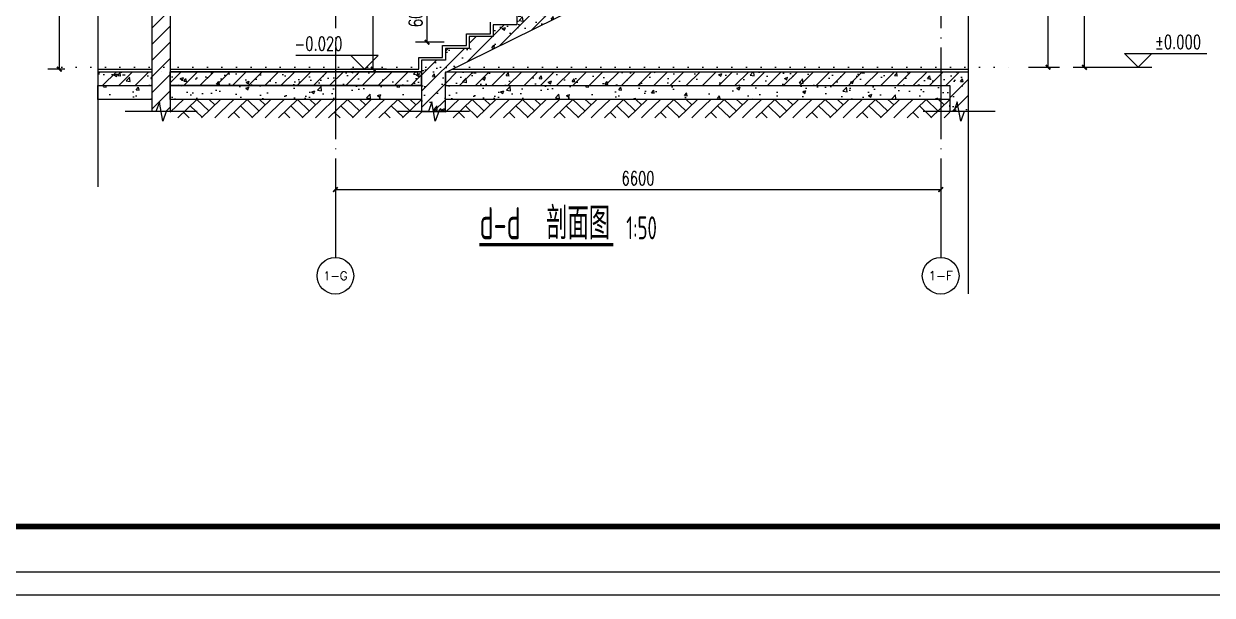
# Model space of a CAD drawing. Header units: millimetres. Extents: x -1048436 to -185795, y -983427 to 400387.
# Drawn here: x -469192 to -456233, y -688850 to -682617 of the extents above; entities that cross this region are included whole.
import ezdxf
from ezdxf.enums import TextEntityAlignment as Align

# ---------------------------------------------------------------- set-up
doc = ezdxf.new("R2010")
doc.units = ezdxf.units.MM
doc.header["$LTSCALE"] = 500
doc.linetypes.add('DOT2', pattern=[3.175, 0, -3.175])
doc.linetypes.add('DOTE', pattern=[2.42, 2, -0.2, 0.02, -0.2])
for name, color, linetype in [('C-SHET-TTLB', 11, 'Continuous'), ('PUB_DIM', 3, 'Continuous'), ('PUB_TEXT', 7, 'Continuous'), ('建-填充', 9, 'Continuous'), ('建-墙', 254, 'Continuous'), ('建-墙-完成面', 95, 'Continuous'), ('建-墙-混凝土墙', 6, 'Continuous'), ('建-文字', 4, 'Continuous'), ('建-楼层线', 1, 'DOT2'), ('建-符号', 13, 'Continuous'), ('建-轴线', 16, 'DOTE')]:
    doc.layers.add(name, color=color, linetype=linetype)
doc.styles.add('_TCH_AXIS', font='COMPLEX', dxfattribs={"bigfont": 'GBCBIG'})
doc.styles.add('_TCH_DIM', font='SIMPLEX', dxfattribs={"bigfont": 'GBCBIG'})
doc.styles.add('_TCH_DIM_T3', font='SIMPLEX', dxfattribs={"width": 0.705882, "bigfont": 'GBCBIG'})
doc.styles.add('ECADI', font='hzs.shx', dxfattribs={"width": 0.7, "bigfont": 'hztxt.shx'})
doc.styles.add('XD2008', font='xd-hzs.shx', dxfattribs={"width": 0.7, "bigfont": 'xd-hztxt.shx'})
doc.dimstyles.new('_TCH_ARCH&&50', dxfattribs={"dimtxt": 148.75, "dimasz": 50, "dimexe": 125, "dimexo": 150, "dimgap": 50, "dimtad": 1, "dimdec": 0, "dimzin": 0, "dimdsep": 46, "dimtxsty": '_TCH_DIM_T3', "dimblk": 'ARCHTICK', "dimcen": 0.09, "dimclrt": 7, "dimazin": 2, "dimtfac": 1, "dimtdec": 0, "dimtix": 1, "dimtmove": 2, "dimatfit": 3, "dimldrblk": 'ARCHTICK', "dimfxl": 1, "dimtolj": 1, "dimtzin": 0, "dimarcsym": 0})
pattern_1 = [(45, (0, 0), (-88.388348, 88.388348), []), (50, (0, 0), (358.63009, -31.37607), [37.5, -412.5]), (355, (0, 0), (-69.37567, 376.09607), [30, -330]), (100.4514, (29.9, -2.6), (289.25469, 344.71977), [31.8701, -350.57106]), (46.1842, (0, 100), (533.62052, -82.7595), [56.25, -618.75]), (96.6356, (44.47, 93.1), (467.33135, 487.05894), [47.80514, -525.8565]), (351.1842, (0, 100), (467.33097, 487.0593), [45, -495]), (21, (50, 75), (298.45353, -201.30945), [37.5, -412.5]), (326, (50, 75), (121.65767, 362.57502), [30, -330]), (71.4514, (74.87, 58.22), (420.11131, 161.26525), [31.8701, -350.57106]), (37.5, (0, 0), (6.079928, 166.446927), [0, -326, 0, -335, 0, -331.25]), (7.5, (0, 0), (131.53477, 197.205856), [0, -191, 0, -318.5, 0, -126.25]), (327.5, (-111.5, 0), (266.911218, -11.277436), [0, -125, 0, -390, 0, -517.5]), (317.5, (-161.5, 0), (291.593085, 50.05249), [0, -162.5, 0, -259, 0, -367.5])]

# ---------------------------------------------------------------- blocks, each defined once
blk = doc.blocks.new('集团图框A1')
at = {"layer": 'C-SHET-TTLB'}
for points in [[(1095.85, -95.53), (1095.85, -699.53), (244.85, -699.53), (244.85, -95.53)], [(1090.85, -100.53), (1090.85, -694.53), (249.85, -694.53), (249.85, -100.53)]]:
    blk.add_lwpolyline(points, close=True, dxfattribs=at)
at = {"layer": 'C-SHET-TTLB', "const_width": 1.2}
blk.add_lwpolyline([(268.25, -110.53), (1080.85, -110.53), (1080.85, -684.53), (268.25, -684.53)], close=True, dxfattribs=at)
at = {"color": 2, "style": 'ECADI', "width": 0.7}
for tag, p in [('序号1', (1009.72, -381.88)), ('记要1', (1037.92, -381.9)), ('日期1', (1073.26, -381.71)), ('序号2', (1009.72, -387.77)), ('记要2', (1037.92, -387.79)), ('日期2', (1073.26, -387.6)), ('序号3', (1009.72, -393.63)), ('记要3', (1037.92, -393.65)), ('日期3', (1073.26, -393.46)), ('序号4', (1009.72, -399.51)), ('记要4', (1037.92, -399.53)), ('日期4', (1073.26, -399.35)), ('合作设计单位', (1042.53, -542.75)), ('审定人', (1041.84, -561.74)), ('审核人', (1041.84, -571.23)), ('设计总负责人', (1041.84, -580.99)), ('专业负责人', (1041.84, -591.72)), ('校对人', (1041.84, -601.96)), ('设计人', (1041.84, -611.83)), ('建设单位上', (1044.38, -619.93)), ('建设单位中', (1044.38, -623.89)), ('建设单位下', (1044.38, -627.74)), ('项目名称上', (1044.35, -632.3)), ('项目名称中', (1044.35, -636.38)), ('项目名称下', (1044.35, -640.33)), ('子项', (1043.59, -646.93)), ('图名上', (1044.47, -653.59)), ('图名中', (1044.47, -657.5)), ('图名下', (1044.47, -661.62)), ('工程编号', (1027.1, -667.58)), ('阶段', (1063.92, -667.61)), ('比例', (1025.96, -674.19)), ('专业', (1063.72, -673.97)), ('日期', (1026.1, -680.73)), ('图别、图号', (1066.05, -680.84))]:
    blk.add_attdef(tag, text='', height=3.5, dxfattribs=at).set_placement(p, align=Align.MIDDLE)
blk = doc.blocks.new('A1')
blk.add_blockref('集团图框A1', (-609654.51, -640037.88))
blk = doc.blocks.new('_ArchTick')
at = {"color": 0, "linetype": 'ByBlock', "const_width": 0.4}
blk.add_lwpolyline([(-0.5, -0.5), (0.5, 0.5)], dxfattribs=at)
blk = doc.blocks.new('*D218')
at = {"layer": 'Defpoints', "color": 0, "transparency": 16777216}
for p in [(-465594, -679742), (-465381, -679742), (-465594, -683112)]:
    blk.add_point(p, dxfattribs=at)
at = {"layer": 'PUB_DIM', "color": 0, "lineweight": -2, "transparency": 16777216}
for p, q in [((-465444, -679742), (-465256, -679742)), ((-465381, -683112), (-465381, -679742)), ((-465444, -683112), (-465256, -683112))]:
    blk.add_line(p, q, dxfattribs=at)
at = {"layer": 'PUB_DIM', "color": 0, "lineweight": -2, "transparency": 16777216, "xscale": 50, "yscale": 50, "zscale": 50}
for p, rotation in [((-465381, -679742), 90), ((-465381, -683112), 270)]:
    blk.add_blockref('_ArchTick', p, dxfattribs=dict(at, rotation=rotation))
at = {"layer": 'PUB_DIM', "color": 7, "transparency": 16777216, "insert": (-465506, -681427), "char_height": 148.8, "attachment_point": 5, "rotation": 90, "style": '_TCH_DIM_T3'}
blk.add_mtext('\\A1;3370', dxfattribs=at)
blk = doc.blocks.new('*D2227')
at = {"layer": 'Defpoints', "color": 0, "transparency": 16777216}
for p in [(-457898, -663142), (-457626, -663142), (-457898, -683092)]:
    blk.add_point(p, dxfattribs=at)
at = {"layer": 'PUB_DIM', "color": 0, "lineweight": -2, "transparency": 16777216}
for p, q in [((-457748, -663142), (-457501, -663142)), ((-457626, -683092), (-457626, -663142)), ((-457748, -683092), (-457501, -683092))]:
    blk.add_line(p, q, dxfattribs=at)
at = {"layer": 'PUB_DIM', "color": 0, "lineweight": -2, "transparency": 16777216, "xscale": 50, "yscale": 50, "zscale": 50}
for p, rotation in [((-457626, -663142), 90), ((-457626, -683092), 270)]:
    blk.add_blockref('_ArchTick', p, dxfattribs=dict(at, rotation=rotation))
at = {"layer": 'PUB_DIM', "color": 7, "transparency": 16777216, "insert": (-457750, -673117), "char_height": 148.8, "attachment_point": 5, "rotation": 90, "style": '_TCH_DIM_T3'}
blk.add_mtext('\\A1;19950', dxfattribs=at)
blk = doc.blocks.new('*D2228')
at = {"layer": 'Defpoints', "color": 0, "transparency": 16777216}
for p in [(-458385, -678992), (-458023, -678992), (-458385, -683092)]:
    blk.add_point(p, dxfattribs=at)
at = {"layer": 'PUB_DIM', "color": 0, "lineweight": -2, "transparency": 16777216}
for p, q in [((-458235, -678992), (-457898, -678992)), ((-458023, -683092), (-458023, -678992)), ((-458235, -683092), (-457898, -683092))]:
    blk.add_line(p, q, dxfattribs=at)
at = {"layer": 'PUB_DIM', "color": 0, "lineweight": -2, "transparency": 16777216, "xscale": 50, "yscale": 50, "zscale": 50}
for p, rotation in [((-458023, -678992), 90), ((-458023, -683092), 270)]:
    blk.add_blockref('_ArchTick', p, dxfattribs=dict(at, rotation=rotation))
at = {"layer": 'PUB_DIM', "color": 7, "transparency": 16777216, "insert": (-458148, -681042), "char_height": 148.8, "attachment_point": 5, "rotation": 90, "style": '_TCH_DIM_T3'}
blk.add_mtext('\\A1;4100', dxfattribs=at)
blk = doc.blocks.new('*D2487')
at = {"layer": 'Defpoints', "color": 0, "transparency": 16777216}
for p in [(-464794, -682219), (-464459, -682219), (-464459, -682819)]:
    blk.add_point(p, dxfattribs=at)
at = {"layer": 'PUB_DIM', "color": 0, "lineweight": -2, "transparency": 16777216}
for p, q in [((-464609, -682219), (-464919, -682219)), ((-464794, -682819), (-464794, -682219)), ((-464609, -682819), (-464919, -682819))]:
    blk.add_line(p, q, dxfattribs=at)
at = {"layer": 'PUB_DIM', "color": 0, "lineweight": -2, "transparency": 16777216, "xscale": 50, "yscale": 50, "zscale": 50}
for p, rotation in [((-464794, -682219), 90), ((-464794, -682819), 270)]:
    blk.add_blockref('_ArchTick', p, dxfattribs=dict(at, rotation=rotation))
at = {"layer": 'PUB_DIM', "color": 7, "transparency": 16777216, "insert": (-464918, -682519), "char_height": 148.8, "attachment_point": 5, "rotation": 90, "style": '_TCH_DIM_T3'}
blk.add_mtext('\\A1;600', dxfattribs=at)
blk = doc.blocks.new('*D2489')
at = {"layer": 'Defpoints', "color": 0, "transparency": 16777216}
for p in [(-465794, -684200), (-459194, -684200), (-459194, -684426)]:
    blk.add_point(p, dxfattribs=at)
at = {"layer": 'PUB_DIM', "color": 0, "lineweight": -2, "transparency": 16777216}
for p, q in [((-465794, -684350), (-465794, -684551)), ((-465794, -684426), (-459194, -684426)), ((-459194, -684350), (-459194, -684551))]:
    blk.add_line(p, q, dxfattribs=at)
at = {"layer": 'PUB_DIM', "color": 0, "lineweight": -2, "transparency": 16777216, "xscale": 50, "yscale": 50, "zscale": 50, "rotation": 180}
blk.add_blockref('_ArchTick', (-465794, -684426), dxfattribs=at)
at = {"layer": 'PUB_DIM', "color": 0, "lineweight": -2, "transparency": 16777216, "xscale": 50, "yscale": 50, "zscale": 50}
blk.add_blockref('_ArchTick', (-459194, -684426), dxfattribs=at)
at = {"layer": 'PUB_DIM', "color": 7, "transparency": 16777216, "insert": (-462494, -684302), "char_height": 148.8, "attachment_point": 5, "style": '_TCH_DIM_T3'}
blk.add_mtext('\\A1;6600', dxfattribs=at)
blk = doc.blocks.new('*D2497')
at = {"layer": 'Defpoints', "color": 0, "transparency": 16777216}
for p in [(-468804, -681062), (-468595, -681062), (-468595, -683112)]:
    blk.add_point(p, dxfattribs=at)
at = {"layer": 'PUB_DIM', "color": 0, "lineweight": -2, "transparency": 16777216}
for p, q in [((-468745, -681062), (-468929, -681062)), ((-468804, -683112), (-468804, -681062)), ((-468745, -683112), (-468929, -683112))]:
    blk.add_line(p, q, dxfattribs=at)
at = {"layer": 'PUB_DIM', "color": 0, "lineweight": -2, "transparency": 16777216, "xscale": 50, "yscale": 50, "zscale": 50}
for p, rotation in [((-468804, -681062), 90), ((-468804, -683112), 270)]:
    blk.add_blockref('_ArchTick', p, dxfattribs=dict(at, rotation=rotation))
at = {"layer": 'PUB_DIM', "color": 7, "transparency": 16777216, "insert": (-468928, -682087), "char_height": 148.8, "attachment_point": 5, "rotation": 90, "style": '_TCH_DIM_T3'}
blk.add_mtext('\\A1;2050', dxfattribs=at)
blk = doc.blocks.new('$LinePat$素土夯实')
at = {"color": 0}
for p, q in [((0, -210), (210, 0)), ((120, -300), (420, 0)), ((420, 0), (608, -188)), ((495, -300), (795, 0)), ((615, 0), (705, -90)), ((315, -105), (502, -293)), ((210, -210), (300, -300)), ((705, -300), (795, -210))]:
    blk.add_line(p, q, dxfattribs=at)

msp = doc.modelspace()

# ---------------------------------------------------------------- hatches: boundary and pattern name
h = msp.add_hatch()
h.set_pattern_fill('混凝土', color=256, scale=50)
h.set_pattern_definition([(50, (158837.72, 61820.68), (358.63009, -31.37607), [37.5, -412.5]), (355, (158837.72, 61820.68), (-69.37567, 376.09607), [30, -330]), (100.4514, (158867.6, 61818.06), (289.25469, 344.71977), [31.8701, -350.57106]), (46.1842, (158837.72, 61920.7), (533.62052, -82.7595), [56.25, -618.75]), (96.6356, (158882.2, 61913.8), (467.33135, 487.05894), [47.80514, -525.8565]), (351.1842, (158837.7, 61920.7), (467.33097, 487.0593), [45, -495]), (21, (158887.72, 61895.68), (298.45353, -201.309445), [37.5, -412.5]), (326, (158887.72, 61895.68), (121.65767, 362.57502), [30, -330]), (71.4514, (158912.6, 61878.9), (420.11131, 161.26525), [31.8701, -350.57106]), (37.5, (158837.72, 61820.68), (6.079928, 166.446927), [0, -326, 0, -335, 0, -331.25]), (7.5, (158837.72, 61820.68), (131.53477, 197.205856), [0, -191, 0, -318.5, 0, -126.25]), (327.5, (158726.22, 61820.68), (266.911218, -11.277436), [0, -125, 0, -390, 0, -517.5]), (317.5, (158676.22, 61820.68), (291.593085, 50.05249), [0, -162.5, 0, -259, 0, -367.5])])
h.paths.add_polyline_path([(-468384.7, -683292.1), (-467794.3, -683292.1), (-467794.3, -683442.1), (-468384.7, -683442.1)])
h = msp.add_hatch()
h.set_pattern_fill('混凝土', color=256, scale=50)
h.set_pattern_definition([(50, (162037.54, 61820.68), (358.63009, -31.37607), [37.5, -412.5]), (355, (162037.54, 61820.68), (-69.37567, 376.09607), [30, -330]), (100.4514, (162067.43, 61818.06), (289.25469, 344.71977), [31.8701, -350.57106]), (46.1842, (162037.54, 61920.7), (533.62052, -82.7595), [56.25, -618.75]), (96.6356, (162082, 61913.8), (467.33135, 487.05894), [47.80514, -525.8565]), (351.1842, (162037.54, 61920.7), (467.33097, 487.0593), [45, -495]), (21, (162087.54, 61895.68), (298.45353, -201.309445), [37.5, -412.5]), (326, (162087.54, 61895.68), (121.65767, 362.57502), [30, -330]), (71.4514, (162112.4, 61878.9), (420.11131, 161.26525), [31.8701, -350.57106]), (37.5, (162037.54, 61820.68), (6.079928, 166.446927), [0, -326, 0, -335, 0, -331.25]), (7.5, (162037.54, 61820.68), (131.53477, 197.205856), [0, -191, 0, -318.5, 0, -126.25]), (327.5, (161926.04, 61820.68), (266.911218, -11.277436), [0, -125, 0, -390, 0, -517.5]), (317.5, (161876.04, 61820.68), (291.593085, 50.05249), [0, -162.5, 0, -259, 0, -367.5])])
h.paths.add_polyline_path([(-467594.4, -683292.1), (-464854.4, -683292.1), (-464854.4, -683442.1), (-467594.4, -683442.1)])
h = msp.add_hatch()
h.set_pattern_fill('混凝土', color=256, scale=50)
h.set_pattern_definition([(50, (164097.6, 61820.68), (358.63009, -31.37607), [37.5, -412.5]), (355, (164097.6, 61820.68), (-69.37567, 376.09607), [30, -330]), (100.4514, (164127.5, 61818.06), (289.25469, 344.71977), [31.8701, -350.57106]), (46.1842, (164097.6, 61920.7), (533.62052, -82.7595), [56.25, -618.75]), (96.6356, (164142.1, 61913.8), (467.33135, 487.05894), [47.80514, -525.8565]), (351.1842, (164097.6, 61920.7), (467.33097, 487.0593), [45, -495]), (21, (164147.6, 61895.68), (298.45353, -201.309445), [37.5, -412.5]), (326, (164147.6, 61895.68), (121.65767, 362.57502), [30, -330]), (71.4514, (164172.5, 61878.9), (420.11131, 161.26525), [31.8701, -350.57106]), (37.5, (164097.61, 61820.68), (6.079928, 166.446927), [0, -326, 0, -335, 0, -331.25]), (7.5, (164097.61, 61820.68), (131.53477, 197.205856), [0, -191, 0, -318.5, 0, -126.25]), (327.5, (163986.11, 61820.68), (266.911218, -11.277436), [0, -125, 0, -390, 0, -517.5]), (317.5, (163936.11, 61820.68), (291.593085, 50.05249), [0, -162.5, 0, -259, 0, -367.5])])
h.paths.add_polyline_path([(-464594.4, -683292.1), (-459094.4, -683292.1), (-459094.4, -683442.1), (-464594.4, -683442.1)])
at = {"layer": '建-填充'}
h = msp.add_hatch(dxfattribs=at)
h.set_pattern_fill('普通砖', color=256, scale=50, style=0)
h.set_pattern_definition([(45, (0, 89.76), (-88.388383, 88.388383), [])])
h.paths.add_polyline_path([(-467794.4, -679192.1), (-467794.4, -683575.8), (-467594.4, -683575.8), (-467594.4, -679192.1)])
h = msp.add_hatch(dxfattribs=at)
h.set_pattern_fill('钢筋混凝土', color=256, scale=50, style=0)
h.set_pattern_definition([(45, (-154357.95, 715734.13), (-88.388348, 88.388348), []), (50, (-154357.95, 715734.13), (358.63009, -31.37607), [37.5, -412.5]), (355, (-154357.95, 715734.13), (-69.37567, 376.09607), [30, -330]), (100.4514, (-154328.07, 715731.5), (289.25469, 344.71977), [31.870095, -350.57106]), (46.1842, (-154357.95, 715834.13), (533.62052, -82.75951), [56.25, -618.75]), (96.6356, (-154313.5, 715827.23), (467.33135, 487.05894), [47.80514, -525.8565]), (351.1842, (-154357.95, 715834.1), (467.33097, 487.0593), [45, -495]), (21, (-154307.95, 715809.13), (298.453526, -201.309445), [37.5, -412.5]), (326, (-154307.95, 715809.13), (121.65767, 362.57502), [30, -330]), (71.4514, (-154283.08, 715792.35), (420.111314, 161.26525), [31.870095, -350.57106]), (37.5, (-154357.95, 715734.13), (6.079928, 166.446927), [0, -326, 0, -335, 0, -331.25]), (7.5, (-154357.95, 715734.13), (131.534769, 197.205856), [0, -191, 0, -318.5, 0, -126.25]), (327.5, (-154469.45, 715734.13), (266.911218, -11.277436), [0, -125, 0, -390, 0, -517.5]), (317.5, (-154519.45, 715734.13), (291.593085, 50.05249), [0, -162.5, 0, -259, 0, -367.5])])
h.paths.add_polyline_path([(-464594.4, -683575.8), (-464594.4, -683147.7), (-460954.4, -681354), (-460954.4, -681492.1), (-460704.4, -681492.1), (-460704.4, -681212.1), (-459294.4, -681212.1), (-459294.4, -681492.1), (-459044.4, -681492.1), (-459044.4, -681092.1), (-460954.4, -681092.1), (-460954.4, -681220.2), (-461214.4, -681220.2), (-461214.4, -681348.3), (-461474.4, -681348.3), (-461474.4, -681476.5), (-461734.4, -681476.5), (-461734.4, -681604.6), (-461994.4, -681604.6), (-461994.4, -681732.7), (-462254.4, -681732.7), (-462254.4, -681860.8), (-462514.4, -681860.8), (-462514.4, -681989), (-462774.4, -681989), (-462774.4, -682117.1), (-463034.4, -682117.1), (-463034.4, -682245.2), (-463294.4, -682245.2), (-463294.4, -682373.3), (-463554.4, -682373.3), (-463554.4, -682501.5), (-463814.4, -682501.5), (-463814.4, -682629.6), (-464074.4, -682629.6), (-464074.4, -682757.7), (-464334.4, -682757.7), (-464334.4, -682885.8), (-464594.4, -682885.8), (-464594.4, -683014), (-464854.4, -683014), (-464854.4, -683575.8)])
h = msp.add_hatch(dxfattribs=at)
h.set_pattern_fill('钢筋混凝土', color=256, scale=50, style=0)
h.set_pattern_definition(pattern_1)
h.paths.add_polyline_path([(-468384.7, -683292.1), (-467794.3, -683292.1), (-467794.3, -683142.1), (-468384.7, -683142.1)])
h = msp.add_hatch(dxfattribs=at)
h.set_pattern_fill('钢筋混凝土', color=256, scale=50, style=0)
h.set_pattern_definition(pattern_1)
h.paths.add_polyline_path([(-464854.4, -683142.1), (-467594.4, -683142.1), (-467594.4, -683292.1), (-464854.4, -683292.1)])
h = msp.add_hatch(dxfattribs=at)
h.set_pattern_fill('钢筋混凝土', color=256, scale=50, style=0)
h.set_pattern_definition(pattern_1)
h.paths.add_polyline_path([(-464594.4, -683292.1), (-459094.4, -683292.1), (-458894.4, -683142.1), (-464594.4, -683142.1)])
h = msp.add_hatch(dxfattribs=at)
h.set_pattern_fill('钢筋混凝土', color=256, scale=50, style=0)
h.set_pattern_definition(pattern_1)
h.paths.add_polyline_path([(-458894.4, -683142.1), (-459094.4, -683292.1), (-459094.4, -683575.8), (-458894.4, -683575.8)])

# ---------------------------------------------------------------- linework, layer by layer
for p, q in [((-458894.4, -663862.1), (-458894.4, -685564)), ((-468384.7, -683142.1), (-467794.4, -683142.1)), ((-467694.4, -683142.1), (-467694.4, -683142.1)), ((-467594.4, -683142.1), (-464854.4, -683142.1)), ((-464582.9, -683142.1), (-458894.4, -683142.1))]:
    msp.add_line(p, q)
for points in [[(-468384.7, -683292.1), (-467794.3, -683292.1), (-467794.3, -683442.1), (-468384.7, -683442.1)], [(-467594.4, -683292.1), (-464854.4, -683292.1), (-464854.4, -683442.1), (-467594.4, -683442.1)], [(-464594.4, -683292.1), (-459094.4, -683292.1), (-459094.4, -683442.1), (-464594.4, -683442.1)]]:
    msp.add_lwpolyline(points, close=True)
at = {"layer": '建-墙'}
for p, q in [((-467794.4, -679192.1), (-467794.4, -683575.8)), ((-467594.4, -679192.1), (-467594.4, -683575.8)), ((-468384.7, -683142.1), (-467794.3, -683142.1)), ((-468384.7, -683142.1), (-468384.7, -683292.1)), ((-467794.3, -683142.1), (-467794.3, -683292.1)), ((-468384.7, -683292.1), (-467794.3, -683292.1)), ((-467594.4, -683575.8), (-467794.4, -683575.8))]:
    msp.add_line(p, q, dxfattribs=at)
for points in [[(-467794.3, -683442.1), (-468384.7, -683442.1)], [(-464854.4, -683442.1), (-467594.4, -683442.1)], [(-459094.4, -683442.1), (-464594.4, -683442.1)]]:
    msp.add_lwpolyline(points, dxfattribs=at)
at = {"layer": '建-墙-完成面'}
for p, q in [((-468384.7, -683112.1), (-467794.4, -683112.1)), ((-464522.1, -683112.1), (-458894.4, -683112.1))]:
    msp.add_line(p, q, dxfattribs=at)
msp.add_lwpolyline([(-467594.4, -683112.1), (-464884.4, -683112.1), (-464884.4, -682984), (-464624.4, -682984), (-464624.4, -682855.8), (-464364.4, -682855.8), (-464364.4, -682727.7), (-464104.4, -682727.7), (-464104.4, -682599.6)], dxfattribs=at)
at = {"layer": '建-墙-混凝土墙'}
for p, q in [((-464854.4, -683142.1), (-467594.4, -683142.1)), ((-467594.4, -683292.1), (-467594.4, -683142.1)), ((-464854.4, -683292.1), (-464854.4, -683142.1)), ((-464594.4, -683142.1), (-458894.4, -683142.1)), ((-464594.4, -683142.1), (-464594.4, -683292.1)), ((-458894.4, -683142.1), (-458894.4, -683575.8)), ((-464854.4, -683292.1), (-467594.4, -683292.1)), ((-464594.4, -683292.1), (-459094.4, -683292.1)), ((-459094.4, -683292.1), (-459094.4, -683575.8)), ((-458894.4, -683575.8), (-459094.4, -683575.8))]:
    msp.add_line(p, q, dxfattribs=at)
for points in [[(-464594.4, -683575.8), (-464594.4, -683147.7), (-460954.4, -681354)], [(-463814.4, -682501.5), (-463814.4, -682629.6), (-464074.4, -682629.6), (-464074.4, -682757.7), (-464334.4, -682757.7), (-464334.4, -682885.8), (-464594.4, -682885.8), (-464594.4, -683014), (-464854.4, -683014), (-464854.4, -683575.8), (-464594.4, -683575.8)]]:
    msp.add_lwpolyline(points, dxfattribs=at)
at = {"layer": '建-楼层线', "ltscale": 0.1}
msp.add_line((-468778, -683092.1), (-458384.8, -683092.1), dxfattribs=at)
at = {"layer": '建-符号'}
for p, q in [((-465327.1, -682962.1), (-466224.1, -682962.1)), ((-465477.1, -683112.1), (-465627.1, -682962.1)), ((-465477.1, -683112.1), (-465327.1, -682962.1)), ((-457041, -683092.1), (-457191, -682942.1)), ((-457191, -682942.1), (-456294, -682942.1)), ((-457041, -683092.1), (-456891, -682942.1)), ((-465237.8, -683112.1), (-465627.1, -683112.1)), ((-457501, -683092.1), (-456891, -683092.1)), ((-465794.4, -684963.5), (-465794.4, -685165.8)), ((-459194.4, -684963.5), (-459194.4, -685165.8))]:
    msp.add_line(p, q, dxfattribs=at)
for points in [[(-468384.7, -665202.3), (-468384.7, -674742.2), (-468279.7, -674780.5), (-468489.7, -674817.5), (-468384.7, -674854.7), (-468384.7, -684394.7)], [(-467301.8, -683575.8), (-467637.7, -683575.8), (-467675.9, -683680.8), (-467713, -683470.8), (-467750.2, -683575.8), (-468086.1, -683575.8)], [(-464331.8, -683575.4), (-464667.8, -683575.4), (-464706, -683680.4), (-464743, -683470.4), (-464780.3, -683575.4), (-465116.2, -683575.4)], [(-458601.8, -683575.4), (-458937.8, -683575.4), (-458976, -683680.4), (-459013, -683470.4), (-459050.3, -683575.4), (-459386.2, -683575.4)]]:
    msp.add_lwpolyline(points, dxfattribs=at)
at = {"layer": '建-符号', "const_width": 35}
msp.add_lwpolyline([(-464222.8, -685026.8), (-462762.7, -685026.8)], dxfattribs=at)
at = {"layer": '建-符号'}
for centre in [(-465794.4, -685365.8), (-459194.4, -685365.8)]:
    msp.add_circle(centre, 200, dxfattribs=at)
at = {"layer": '建-轴线'}
for p, q in [((-465794.4, -664726.3), (-465794.4, -684963.5)), ((-459194.4, -664726.3), (-459194.4, -684963.5))]:
    msp.add_line(p, q, dxfattribs=at)

# ---------------------------------------------------------------- block references
at = {"xscale": 50, "yscale": 50, "zscale": 50}
msp.add_blockref('A1', (29976664, 31348020.2), dxfattribs=at)
at = {"layer": '建-填充', "yscale": 0.6666666666666666, "zscale": 0.6666666666666666}
for p, xscale in [((-467594.4, -683442.1), 0.6893175228572256), ((-467046.4, -683442.1), 0.6893175228572256), ((-466498.4, -683442.1), 0.6893175228572256), ((-465950.4, -683442.1), 0.6893175228572256), ((-465402.4, -683442.1), 0.6893175228572256), ((-464594.4, -683442.1), 0.6918238806387885), ((-464044.4, -683442.1), 0.6918238806387885), ((-463494.4, -683442.1), 0.6918238806387885), ((-462944.4, -683442.1), 0.6918238806387885), ((-462394.4, -683442.1), 0.6918238806387885), ((-461844.4, -683442.1), 0.6918238806387885), ((-461294.4, -683442.1), 0.6918238806387885), ((-460744.4, -683442.1), 0.6918238806387885), ((-460194.4, -683442.1), 0.6918238806387885), ((-459644.4, -683442.1), 0.6918238806387885)]:
    msp.add_blockref('$LinePat$素土夯实', p, dxfattribs=dict(at, xscale=xscale))

# ---------------------------------------------------------------- texts
at = {"layer": 'PUB_TEXT', "style": 'XD2008', "width": 0.7}
for s, height, p in [('剖面图', 350, (-463496.3, -684967.9)), ('d-d', 350, (-464222.8, -684967.9)), ('1:50', 250, (-462622.7, -684967.9))]:
    msp.add_text(s, height=height, dxfattribs=at).set_placement(p)
at = {"layer": '建-文字', "style": '_TCH_DIM', "width": 0.705882}
for s, p in [('-0.020', (-466239.1, -682909.6)), ('%%P0.000', (-456859, -682889.6))]:
    msp.add_text(s, height=148.75, dxfattribs=at).set_placement(p)
at = {"layer": '建-文字', "style": '_TCH_AXIS'}
for s, height, p, p2 in [('1-G', 93.89, (-465926.3, -685412.7), (-465662.5, -685412.7)), ('1-F', 96.8, (-459325.8, -685414.2), (-459063, -685414.2))]:
    msp.add_text(s, height=height, dxfattribs=at).set_placement(p, p2, align=Align.FIT)

# ---------------------------------------------------------------- dimensions: what is measured, and where the dimension line sits
at = {"layer": 'PUB_DIM'}
for p1, p2, distance, picture, middle in [((-457898.3, -683092.1), (-457898.3, -663142.1), -272.3, '*D2227', (-457750.4, -673117.1)), ((-458384.8, -683092.1), (-458384.8, -678992.1), -361.5, '*D2228', (-458147.7, -681042.1)), ((-465594.4, -683112.1), (-465594.4, -679742.1), -213.3, '*D218', (-465505.5, -681427.1)), ((-468595.1, -683112.1), (-468595.1, -681062.1), 208.5, '*D2497', (-468927.9, -682087.1)), ((-464459.4, -682819), (-464459.4, -682219), 334.6, '*D2487', (-464918.4, -682519)), ((-465794.4, -684200.5), (-459194.4, -684200.5), -226, '*D2489', (-462494.4, -684302.1))]:
    dim = msp.add_aligned_dim(p1=p1, p2=p2, distance=distance, dimstyle='_TCH_ARCH&&50', dxfattribs=at)
    dim.commit()
    dim.dimension.update_dxf_attribs({"geometry": picture, "text_midpoint": middle})

doc.saveas('drawing.dxf')
